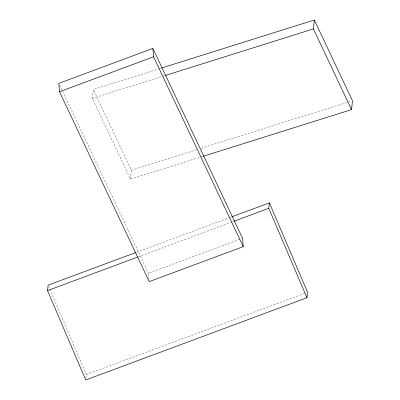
<?xml version="1.0" encoding="UTF-8"?>
<svg xmlns="http://www.w3.org/2000/svg" width="400" height="400" viewBox="0 0 400 400"><rect width="100%" height="100%" fill="white"/><g stroke="black" fill="none" stroke-linecap="round" stroke-linejoin="round"><path stroke-width="0.3" stroke-dasharray="2 1.5" d="M202.585 156.455L130.485 179.12L92.36 98.41L93.28 89.495L159.415 68.7M130.485 179.12L131.405 170.205L93.28 89.495M85.915 378.18L86.325 374.545L48.89 286.85M136.53 252.26L229.585 217.65M230.17 217.435L231.34 217M138.255 256.845L231.895 222.02M232.48 221.8L233.65 221.365M149.005 279.235L148.51 273.26L241.385 238.72M86.325 374.545L305.215 293.14M160.015 68.515L161.205 68.14M92.36 98.41L163.265 76.115M163.86 75.93L165.055 75.555M131.405 170.205L197.545 149.415M201.12 148.29L351.27 101.085M59.625 85.08L148.51 273.26"/><path stroke-width="0.6" d="M203.18 156.27L351.545 109.625L313.42 28.915L314.335 20L161.8 67.955M351.545 109.625L352.465 100.715L314.335 20M231.925 216.78L269.385 202.85L307.555 292.265L306.935 297.72L85.705 380L47.535 290.585L48.155 285.13L135.945 252.48M306.935 297.72L268.765 208.305L269.385 202.85M152.86 48.41L58.82 83.385L59.51 91.75L149.2 281.625L243.24 246.65L242.555 238.285L152.86 48.41L153.55 56.775L243.24 246.65M59.51 91.75L153.55 56.775M47.535 290.585L137.67 257.06M234.235 221.145L268.765 208.305M165.65 75.37L313.42 28.915"/></g></svg>
